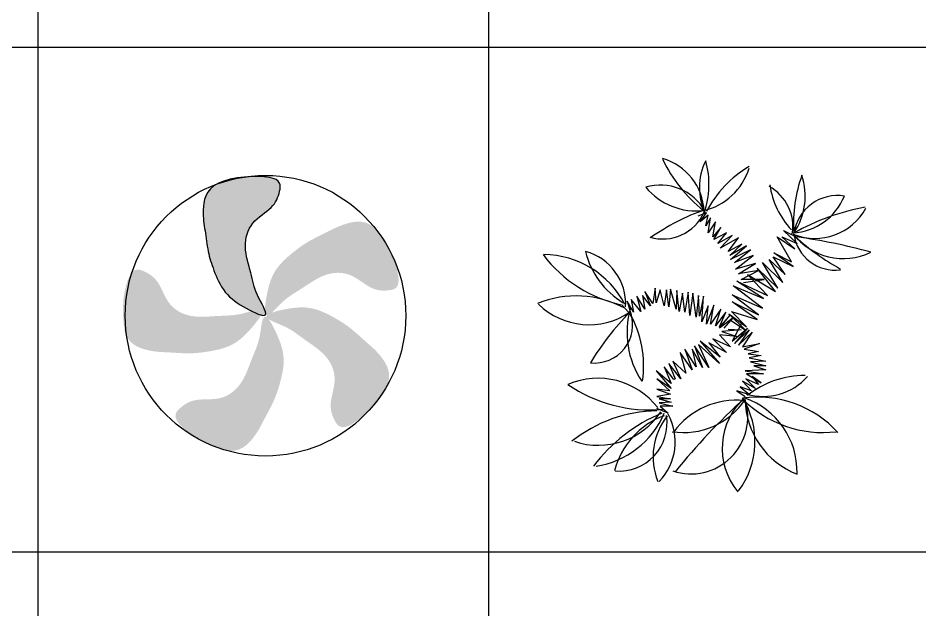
# Model space of a CAD drawing. Header units: millimetres. Extents: x -4017 to 59953, y -688 to 66564.
# Drawn here: x 20416 to 24638, y 13826 to 16596 of the extents above; entities that cross this region are included whole.
import ezdxf

# ---------------------------------------------------------------- set-up
doc = ezdxf.new("R2010")
doc.units = ezdxf.units.MM
doc.layers.add('www.cad-blocks.net', color=7, linetype='Continuous')

# ---------------------------------------------------------------- blocks, each defined once
blk = doc.blocks.new('A$C516926BB')
for p, q in [((22.968, 38.5194), (22.968, 0)), ((25.0771, 38.5194), (25.0771, 0)), ((0, 7.0831), (60.3118, 7.0831)), ((0, 4.7221), (62.4121, 4.7221))]:
    blk.add_line(p, q)
blk = doc.blocks.new('A$C57287C3E')
for points in [[(0.6074, 1.0897), (0.6171, 1.1004), (0.6276, 1.1105), (0.6388, 1.1199), (0.6502, 1.1289), (0.6616, 1.1376), (0.6727, 1.1461), (0.6831, 1.1546), (0.6925, 1.1632), (0.7008, 1.172), (0.7079, 1.181), (0.7139, 1.1903), (0.719, 1.1997), (0.7233, 1.2093), (0.7269, 1.219), (0.7299, 1.2289), (0.7324, 1.2389), (0.7344, 1.249), (0.7353, 1.259), (0.7346, 1.2686), (0.7316, 1.2777), (0.7255, 1.286), (0.7159, 1.2934), (0.7019, 1.2995), (0.6831, 1.3042), (0.6589, 1.3072), (0.6306, 1.3086), (0.5993, 1.3081), (0.5862, 1.3072, 0.0593), (0.4355, 1.2703), (0.4252, 1.2641), (0.4088, 1.2498), (0.3964, 1.2342), (0.3875, 1.2177), (0.3814, 1.2007), (0.3776, 1.1837), (0.3756, 1.1672), (0.3747, 1.1515), (0.3745, 1.137), (0.3748, 1.1236), (0.3756, 1.1111), (0.3767, 1.0993), (0.3782, 1.0879), (0.3798, 1.0767), (0.3815, 1.0656), (0.3833, 1.0542), (0.385, 1.0425), (0.3867, 1.0305), (0.3884, 1.0183), (0.3902, 1.006), (0.3921, 0.9937), (0.394, 0.9815), (0.3961, 0.9695), (0.3984, 0.9578), (0.4008, 0.9465), (0.4035, 0.9356), (0.4064, 0.9248), (0.4096, 0.914), (0.4131, 0.9032), (0.4168, 0.8922), (0.4209, 0.8808), (0.4253, 0.869), (0.4301, 0.8566), (0.4352, 0.8438), (0.4409, 0.8308), (0.4471, 0.8177), (0.4538, 0.8046), (0.4613, 0.7917), (0.4694, 0.7793), (0.4783, 0.7674), (0.4881, 0.7561), (0.4986, 0.7455), (0.5099, 0.7355), (0.5218, 0.726), (0.5345, 0.7169), (0.5477, 0.7082), (0.5615, 0.6998), (0.5758, 0.6916), (0.5905, 0.6836), (0.6052, 0.6761), (0.6194, 0.6695), (0.6327, 0.6641), (0.6444, 0.6602), (0.6543, 0.6583), (0.6617, 0.6586), (0.6662, 0.6615), (0.6673, 0.6659), (0.6675, 0.6678), (0.6661, 0.6755), (0.6623, 0.6859), (0.6569, 0.6978), (0.6503, 0.711), (0.643, 0.7249), (0.6358, 0.7391), (0.6291, 0.7532), (0.6233, 0.7668), (0.6184, 0.78), (0.6142, 0.7928), (0.6105, 0.8056), (0.6072, 0.8183), (0.604, 0.8312), (0.6008, 0.8444), (0.5973, 0.858), (0.5935, 0.8722), (0.5895, 0.8869), (0.5855, 0.902), (0.5816, 0.9173), (0.5782, 0.9329), (0.5754, 0.9485), (0.5734, 0.9641), (0.5724, 0.9797), (0.5725, 0.995), (0.5739, 1.0101), (0.5765, 1.0247), (0.5803, 1.0389), (0.5852, 1.0526), (0.5914, 1.0657), (0.5988, 1.0781)], [(1.0608, 0.8476), (1.074, 0.8418), (1.0869, 0.8348), (1.0993, 0.8271), (1.1114, 0.8191), (1.1232, 0.811), (1.1348, 0.8031), (1.1461, 0.7959), (1.1572, 0.7896), (1.1681, 0.7845), (1.1789, 0.7805), (1.1895, 0.7776), (1.2001, 0.7757), (1.2105, 0.7746), (1.2209, 0.7742), (1.2313, 0.7745), (1.2416, 0.7752), (1.2518, 0.7765), (1.2615, 0.7787), (1.2705, 0.7824), (1.2782, 0.7881), (1.2842, 0.7964), (1.2881, 0.8079), (1.2896, 0.823), (1.2882, 0.8424), (1.2836, 0.8663), (1.2761, 0.8937), (1.2659, 0.9233), (1.261, 0.9354, 0.0593), (1.179, 1.0672), (1.1699, 1.075), (1.1512, 1.0861), (1.1325, 1.093), (1.114, 1.0964), (1.096, 1.0969), (1.0787, 1.0952), (1.0623, 1.092), (1.0471, 1.088), (1.0333, 1.0837), (1.0207, 1.0792), (1.0091, 1.0745), (0.9982, 1.0698), (0.9878, 1.0649), (0.9777, 1.0599), (0.9676, 1.0548), (0.9574, 1.0496), (0.9468, 1.0443), (0.9359, 1.0389), (0.9249, 1.0335), (0.9137, 1.0279), (0.9026, 1.0224), (0.8916, 1.0167), (0.8808, 1.011), (0.8705, 1.0052), (0.8605, 0.9993), (0.8509, 0.9934), (0.8416, 0.9872), (0.8323, 0.9809), (0.8231, 0.9742), (0.8138, 0.9672), (0.8043, 0.9598), (0.7944, 0.952), (0.7841, 0.9436), (0.7736, 0.9347), (0.763, 0.9253), (0.7524, 0.9153), (0.7421, 0.9048), (0.7322, 0.8938), (0.7229, 0.8822), (0.7143, 0.87), (0.7067, 0.8572), (0.6999, 0.8439), (0.6939, 0.8301), (0.6886, 0.8157), (0.6839, 0.8009), (0.6797, 0.7856), (0.676, 0.7699), (0.6726, 0.7537), (0.6696, 0.7373), (0.6671, 0.721), (0.6652, 0.7054), (0.6642, 0.6912), (0.6642, 0.6788), (0.6654, 0.6688), (0.668, 0.6618), (0.6722, 0.6584), (0.6766, 0.6588), (0.6786, 0.6592), (0.6855, 0.6629), (0.6941, 0.6697), (0.7038, 0.6786), (0.7143, 0.689), (0.7252, 0.7002), (0.7365, 0.7115), (0.7478, 0.7223), (0.7589, 0.732), (0.7699, 0.7408), (0.7808, 0.7487), (0.7918, 0.7562), (0.8028, 0.7633), (0.8141, 0.7704), (0.8256, 0.7776), (0.8375, 0.7851), (0.8498, 0.7931), (0.8625, 0.8015), (0.8756, 0.81), (0.889, 0.8184), (0.9027, 0.8265), (0.9167, 0.8341), (0.9309, 0.8408), (0.9454, 0.8466), (0.96, 0.8513), (0.9747, 0.8546), (0.9895, 0.8567), (1.0042, 0.8576), (1.0187, 0.8571), (1.0331, 0.8553), (1.0471, 0.8522)], [(0.219, 0.7119), (0.2104, 0.7236), (0.2027, 0.736), (0.1957, 0.7488), (0.1892, 0.7618), (0.183, 0.7747), (0.1769, 0.7873), (0.1706, 0.7992), (0.1641, 0.8101), (0.1572, 0.82), (0.1498, 0.8288), (0.1419, 0.8365), (0.1337, 0.8434), (0.1252, 0.8496), (0.1164, 0.8551), (0.1073, 0.86), (0.098, 0.8644), (0.0885, 0.8684), (0.0789, 0.8714), (0.0693, 0.8726), (0.0598, 0.8714), (0.0504, 0.8672), (0.0413, 0.8592), (0.0325, 0.8468), (0.0241, 0.8292), (0.0163, 0.8062), (0.0093, 0.7787), (0.0034, 0.748), (0.0017, 0.735, 0.0593), (0.0075, 0.5799), (0.0115, 0.5686), (0.0222, 0.5497), (0.035, 0.5344), (0.0494, 0.5223), (0.0648, 0.5129), (0.0807, 0.5058), (0.0965, 0.5004), (0.1117, 0.4964), (0.1258, 0.4933), (0.139, 0.491), (0.1514, 0.4892), (0.1632, 0.488), (0.1747, 0.4871), (0.1859, 0.4864), (0.1972, 0.4858), (0.2087, 0.4853), (0.2205, 0.4846), (0.2326, 0.4839), (0.2449, 0.4831), (0.2573, 0.4824), (0.2698, 0.4817), (0.2821, 0.4812), (0.2943, 0.4808), (0.3062, 0.4807), (0.3177, 0.4808), (0.329, 0.4813), (0.3402, 0.482), (0.3513, 0.4829), (0.3626, 0.4841), (0.3742, 0.4856), (0.3861, 0.4873), (0.3986, 0.4892), (0.4117, 0.4914), (0.4252, 0.4939), (0.4391, 0.4968), (0.4532, 0.5002), (0.4674, 0.5042), (0.4815, 0.5089), (0.4953, 0.5144), (0.5088, 0.5207), (0.5218, 0.528), (0.5342, 0.5362), (0.5463, 0.5452), (0.5581, 0.555), (0.5695, 0.5656), (0.5807, 0.5768), (0.5917, 0.5886), (0.6026, 0.601), (0.6134, 0.6138), (0.6237, 0.6267), (0.633, 0.6392), (0.641, 0.6511), (0.6472, 0.6619), (0.651, 0.6711), (0.6522, 0.6785), (0.6503, 0.6835), (0.6462, 0.6854), (0.6444, 0.686), (0.6365, 0.6862), (0.6256, 0.6846), (0.6128, 0.6816), (0.5986, 0.6778), (0.5835, 0.6735), (0.5681, 0.6693), (0.553, 0.6655), (0.5385, 0.6626), (0.5246, 0.6605), (0.5112, 0.6589), (0.498, 0.6579), (0.4848, 0.6572), (0.4715, 0.6567), (0.458, 0.6561), (0.4439, 0.6555), (0.4293, 0.6546), (0.4141, 0.6536), (0.3985, 0.6527), (0.3827, 0.6521), (0.3668, 0.6519), (0.3509, 0.6522), (0.3352, 0.6534), (0.3197, 0.6555), (0.3048, 0.6588), (0.2903, 0.6632), (0.2764, 0.6686), (0.2633, 0.6752), (0.2509, 0.6828), (0.2393, 0.6915), (0.2287, 0.7012)], [(0.9902, 0.3615), (0.9897, 0.3471), (0.988, 0.3326), (0.9855, 0.3182), (0.9826, 0.3039), (0.9794, 0.2899), (0.9764, 0.2763), (0.9739, 0.2631), (0.9722, 0.2505), (0.9715, 0.2384), (0.9719, 0.227), (0.9732, 0.216), (0.9753, 0.2055), (0.9782, 0.1954), (0.9817, 0.1856), (0.9857, 0.1761), (0.9903, 0.1668), (0.9952, 0.1578), (1.0009, 0.1496), (1.0076, 0.1426), (1.0158, 0.1376), (1.0258, 0.1351), (1.0379, 0.1357), (1.0525, 0.14), (1.07, 0.1485), (1.0904, 0.1617), (1.113, 0.1789), (1.1367, 0.1993), (1.1461, 0.2084, 0.0593), (1.238, 0.3335), (1.2419, 0.3448), (1.2452, 0.3663), (1.2447, 0.3863), (1.2409, 0.4047), (1.2347, 0.4216), (1.2267, 0.4371), (1.2176, 0.4511), (1.2082, 0.4636), (1.1991, 0.4749), (1.1902, 0.4849), (1.1816, 0.494), (1.1731, 0.5023), (1.1647, 0.5101), (1.1563, 0.5177), (1.1478, 0.5251), (1.1392, 0.5326), (1.1303, 0.5405), (1.1213, 0.5486), (1.1121, 0.5569), (1.1029, 0.5652), (1.0935, 0.5734), (1.0842, 0.5815), (1.0749, 0.5894), (1.0657, 0.5968), (1.0565, 0.6039), (1.0474, 0.6106), (1.0383, 0.617), (1.0289, 0.6232), (1.0193, 0.6293), (1.0093, 0.6353), (0.9989, 0.6414), (0.988, 0.6476), (0.9764, 0.6541), (0.9642, 0.6605), (0.9515, 0.6669), (0.9383, 0.673), (0.9247, 0.6787), (0.9108, 0.6837), (0.8966, 0.688), (0.8821, 0.6914), (0.8674, 0.6938), (0.8525, 0.6952), (0.8374, 0.6956), (0.8221, 0.6952), (0.8066, 0.694), (0.7909, 0.6922), (0.7749, 0.6898), (0.7587, 0.6869), (0.7423, 0.6836), (0.7262, 0.6799), (0.7111, 0.6758), (0.6974, 0.6715), (0.6859, 0.6668), (0.6771, 0.662), (0.6716, 0.657), (0.67, 0.6519), (0.6721, 0.6479), (0.6731, 0.6462), (0.6792, 0.6412), (0.6887, 0.6357), (0.7006, 0.63), (0.7141, 0.6242), (0.7285, 0.6182), (0.7432, 0.6119), (0.7574, 0.6055), (0.7706, 0.5988), (0.7828, 0.5918), (0.7943, 0.5846), (0.8053, 0.5772), (0.816, 0.5696), (0.8267, 0.5618), (0.8377, 0.5538), (0.8491, 0.5455), (0.8611, 0.5371), (0.8736, 0.5284), (0.8864, 0.5195), (0.8992, 0.5102), (0.9118, 0.5004), (0.924, 0.4903), (0.9356, 0.4796), (0.9464, 0.4683), (0.9561, 0.4565), (0.9647, 0.4441), (0.9721, 0.4311), (0.9784, 0.4178), (0.9834, 0.4041), (0.987, 0.3901), (0.9893, 0.3759)], [(0.9902, 0.3615), (0.9897, 0.3471), (0.988, 0.3326), (0.9855, 0.3182), (0.9826, 0.3039), (0.9794, 0.2899), (0.9764, 0.2763), (0.9739, 0.2631), (0.9722, 0.2505), (0.9715, 0.2384), (0.9719, 0.227), (0.9732, 0.216), (0.9753, 0.2055), (0.9782, 0.1954), (0.9817, 0.1856), (0.9857, 0.1761), (0.9903, 0.1668), (0.9952, 0.1578), (1.0009, 0.1496), (1.0076, 0.1426), (1.0158, 0.1376), (1.0258, 0.1351), (1.0379, 0.1357), (1.0525, 0.14), (1.07, 0.1485), (1.0904, 0.1617), (1.113, 0.1789), (1.1367, 0.1993), (1.1461, 0.2084, 0.0593), (1.238, 0.3335), (1.2419, 0.3448), (1.2452, 0.3663), (1.2447, 0.3863), (1.2409, 0.4047), (1.2347, 0.4216), (1.2267, 0.4371), (1.2176, 0.4511), (1.2082, 0.4636), (1.1991, 0.4749), (1.1902, 0.4849), (1.1816, 0.494), (1.1731, 0.5023), (1.1647, 0.5101), (1.1563, 0.5177), (1.1478, 0.5251), (1.1392, 0.5326), (1.1303, 0.5405), (1.1213, 0.5486), (1.1121, 0.5569), (1.1029, 0.5652), (1.0935, 0.5734), (1.0842, 0.5815), (1.0749, 0.5894), (1.0657, 0.5968), (1.0565, 0.6039), (1.0474, 0.6106), (1.0383, 0.617), (1.0289, 0.6232), (1.0193, 0.6293), (1.0093, 0.6353), (0.9989, 0.6414), (0.988, 0.6476), (0.9764, 0.6541), (0.9642, 0.6605), (0.9515, 0.6669), (0.9383, 0.673), (0.9247, 0.6787), (0.9108, 0.6837), (0.8966, 0.688), (0.8821, 0.6914), (0.8674, 0.6938), (0.8525, 0.6952), (0.8374, 0.6956), (0.8221, 0.6952), (0.8066, 0.694), (0.7909, 0.6922), (0.7749, 0.6898), (0.7587, 0.6869), (0.7423, 0.6836), (0.7262, 0.6799), (0.7111, 0.6758), (0.6974, 0.6715), (0.6859, 0.6668), (0.6771, 0.662), (0.6716, 0.657), (0.67, 0.6519), (0.6721, 0.6479), (0.6731, 0.6462), (0.6792, 0.6412), (0.6887, 0.6357), (0.7006, 0.63), (0.7141, 0.6242), (0.7285, 0.6182), (0.7432, 0.6119), (0.7574, 0.6055), (0.7706, 0.5988), (0.7828, 0.5918), (0.7943, 0.5846), (0.8053, 0.5772), (0.816, 0.5696), (0.8267, 0.5618), (0.8377, 0.5538), (0.8491, 0.5455), (0.8611, 0.5371), (0.8736, 0.5284), (0.8864, 0.5195), (0.8992, 0.5102), (0.9118, 0.5004), (0.924, 0.4903), (0.9356, 0.4796), (0.9464, 0.4683), (0.9561, 0.4565), (0.9647, 0.4441), (0.9721, 0.4311), (0.9784, 0.4178), (0.9834, 0.4041), (0.987, 0.3901), (0.9893, 0.3759)], [(0.4568, 0.2718), (0.4426, 0.2688), (0.4281, 0.267), (0.4136, 0.266), (0.399, 0.2655), (0.3847, 0.2652), (0.3707, 0.2648), (0.3573, 0.2642), (0.3446, 0.2628), (0.3328, 0.2606), (0.3217, 0.2575), (0.3114, 0.2536), (0.3017, 0.2491), (0.2926, 0.2439), (0.2839, 0.2381), (0.2756, 0.2319), (0.2677, 0.2253), (0.2601, 0.2183), (0.2535, 0.2109), (0.2484, 0.2027), (0.2454, 0.1935), (0.2454, 0.1833), (0.2489, 0.1716), (0.2565, 0.1585), (0.2689, 0.1435), (0.2866, 0.1268), (0.3087, 0.1089), (0.3342, 0.0908), (0.3452, 0.0838, 0.0593), (0.4887, 0.0245), (0.5006, 0.0234), (0.5223, 0.0252), (0.5415, 0.0305), (0.5585, 0.0386), (0.5734, 0.0486), (0.5865, 0.0601), (0.598, 0.0722), (0.6079, 0.0844), (0.6166, 0.0959), (0.6243, 0.1069), (0.631, 0.1175), (0.6371, 0.1277), (0.6427, 0.1377), (0.648, 0.1477), (0.6532, 0.1577), (0.6585, 0.1679), (0.664, 0.1783), (0.6697, 0.189), (0.6756, 0.1999), (0.6814, 0.2109), (0.6872, 0.2219), (0.6928, 0.2329), (0.6982, 0.2438), (0.7033, 0.2546), (0.708, 0.2651), (0.7123, 0.2756), (0.7163, 0.286), (0.7201, 0.2966), (0.7237, 0.3073), (0.7272, 0.3185), (0.7307, 0.33), (0.7341, 0.3422), (0.7376, 0.3549), (0.741, 0.3683), (0.7441, 0.3822), (0.7469, 0.3964), (0.7492, 0.4109), (0.7508, 0.4257), (0.7516, 0.4406), (0.7514, 0.4554), (0.7502, 0.4703), (0.748, 0.485), (0.7448, 0.4998), (0.7408, 0.5145), (0.7359, 0.5293), (0.7304, 0.5442), (0.7243, 0.5591), (0.7176, 0.5742), (0.7104, 0.5893), (0.703, 0.6041), (0.6955, 0.6178), (0.688, 0.63), (0.6808, 0.6401), (0.674, 0.6474), (0.6678, 0.6516), (0.6624, 0.6519), (0.659, 0.649), (0.6577, 0.6476), (0.6543, 0.6405), (0.6512, 0.63), (0.6485, 0.6171), (0.6461, 0.6026), (0.6436, 0.5871), (0.6411, 0.5713), (0.6382, 0.556), (0.6348, 0.5416), (0.631, 0.5281), (0.6268, 0.5152), (0.6222, 0.5028), (0.6173, 0.4905), (0.6123, 0.4783), (0.6071, 0.4657), (0.6018, 0.4527), (0.5965, 0.439), (0.5911, 0.4248), (0.5854, 0.4102), (0.5794, 0.3956), (0.573, 0.381), (0.566, 0.3667), (0.5584, 0.3529), (0.55, 0.3398), (0.5408, 0.3275), (0.5308, 0.3162), (0.5201, 0.3059), (0.5086, 0.2967), (0.4965, 0.2886), (0.4838, 0.2817), (0.4706, 0.2761)]]:
    blk.add_hatch(color=256).paths.add_polyline_path(points)
for p, q in [((0.4461, 1.2767), (0.4252, 1.2641)), ((0.4719, 1.2871), (0.4461, 1.2767)), ((0.5014, 1.2954), (0.4719, 1.2871)), ((0.5334, 1.3016), (0.5014, 1.2954)), ((0.5664, 1.3058), (0.5334, 1.3016)), ((0.5993, 1.3081), (0.5664, 1.3058)), ((0.6306, 1.3086), (0.5993, 1.3081)), ((0.6589, 1.3072), (0.6306, 1.3086)), ((0.6831, 1.3042), (0.6589, 1.3072)), ((0.7019, 1.2995), (0.6831, 1.3042)), ((0.7159, 1.2934), (0.7019, 1.2995)), ((0.7255, 1.286), (0.7159, 1.2934)), ((0.7316, 1.2777), (0.7255, 1.286)), ((0.7346, 1.2686), (0.7316, 1.2777)), ((0.7353, 1.259), (0.7346, 1.2686)), ((0.3964, 1.2342), (0.3875, 1.2177)), ((0.4088, 1.2498), (0.3964, 1.2342)), ((0.4252, 1.2641), (0.4088, 1.2498)), ((0.7269, 1.219), (0.7299, 1.2289)), ((0.7299, 1.2289), (0.7324, 1.2389)), ((0.7324, 1.2389), (0.7344, 1.249)), ((0.7344, 1.249), (0.7353, 1.259)), ((0.3776, 1.1837), (0.3756, 1.1672)), ((0.3814, 1.2007), (0.3776, 1.1837)), ((0.3875, 1.2177), (0.3814, 1.2007)), ((0.7079, 1.181), (0.7139, 1.1903)), ((0.7139, 1.1903), (0.719, 1.1997)), ((0.719, 1.1997), (0.7233, 1.2093)), ((0.7233, 1.2093), (0.7269, 1.219)), ((0.3747, 1.1515), (0.3745, 1.137)), ((0.3756, 1.1672), (0.3747, 1.1515)), ((0.6616, 1.1376), (0.6727, 1.1461)), ((0.6727, 1.1461), (0.6831, 1.1546)), ((0.6831, 1.1546), (0.6925, 1.1632)), ((0.6925, 1.1632), (0.7008, 1.172)), ((0.7008, 1.172), (0.7079, 1.181)), ((0.3745, 1.137), (0.3748, 1.1236)), ((0.3748, 1.1236), (0.3756, 1.1111)), ((0.3756, 1.1111), (0.3767, 1.0993)), ((0.3767, 1.0993), (0.3782, 1.0879)), ((0.6074, 1.0897), (0.6171, 1.1004)), ((0.6171, 1.1004), (0.6276, 1.1105)), ((0.6276, 1.1105), (0.6388, 1.1199)), ((0.6388, 1.1199), (0.6502, 1.1289)), ((0.6502, 1.1289), (0.6616, 1.1376)), ((0.3782, 1.0879), (0.3798, 1.0767)), ((0.3798, 1.0767), (0.3815, 1.0656)), ((0.3815, 1.0656), (0.3833, 1.0542)), ((0.5852, 1.0526), (0.5914, 1.0657)), ((0.5914, 1.0657), (0.5988, 1.0781)), ((0.5988, 1.0781), (0.6074, 1.0897)), ((0.3833, 1.0542), (0.385, 1.0425)), ((0.385, 1.0425), (0.3867, 1.0305)), ((0.3867, 1.0305), (0.3884, 1.0183)), ((0.3884, 1.0183), (0.3902, 1.006)), ((0.5739, 1.0101), (0.5765, 1.0247)), ((0.5765, 1.0247), (0.5803, 1.0389)), ((0.5803, 1.0389), (0.5852, 1.0526)), ((0.3902, 1.006), (0.3921, 0.9937)), ((0.3921, 0.9937), (0.394, 0.9815)), ((0.394, 0.9815), (0.3961, 0.9695)), ((0.5724, 0.9797), (0.5725, 0.995)), ((0.5734, 0.9641), (0.5724, 0.9797)), ((0.5725, 0.995), (0.5739, 1.0101)), ((0.3961, 0.9695), (0.3984, 0.9578)), ((0.3984, 0.9578), (0.4008, 0.9465)), ((0.4008, 0.9465), (0.4035, 0.9356)), ((0.4035, 0.9356), (0.4064, 0.9248)), ((0.5754, 0.9485), (0.5734, 0.9641)), ((0.5782, 0.9329), (0.5754, 0.9485)), ((0.5816, 0.9173), (0.5782, 0.9329)), ((0.4064, 0.9248), (0.4096, 0.914)), ((0.4096, 0.914), (0.4131, 0.9032)), ((0.4131, 0.9032), (0.4168, 0.8922)), ((0.4168, 0.8922), (0.4209, 0.8808)), ((0.5855, 0.902), (0.5816, 0.9173)), ((0.5895, 0.8869), (0.5855, 0.902)), ((0.5935, 0.8722), (0.5895, 0.8869)), ((0.4209, 0.8808), (0.4253, 0.869)), ((0.4253, 0.869), (0.4301, 0.8566)), ((0.4301, 0.8566), (0.4352, 0.8438)), ((0.5973, 0.858), (0.5935, 0.8722)), ((0.6008, 0.8444), (0.5973, 0.858)), ((0.604, 0.8312), (0.6008, 0.8444)), ((0.4352, 0.8438), (0.4409, 0.8308)), ((0.4409, 0.8308), (0.4471, 0.8177)), ((0.4471, 0.8177), (0.4538, 0.8046)), ((0.4538, 0.8046), (0.4613, 0.7917)), ((0.6072, 0.8183), (0.604, 0.8312)), ((0.6105, 0.8056), (0.6072, 0.8183)), ((0.6142, 0.7928), (0.6105, 0.8056)), ((0.4613, 0.7917), (0.4694, 0.7793)), ((0.4694, 0.7793), (0.4783, 0.7674)), ((0.4783, 0.7674), (0.4881, 0.7561)), ((0.6184, 0.78), (0.6142, 0.7928)), ((0.6233, 0.7668), (0.6184, 0.78)), ((0.6291, 0.7532), (0.6233, 0.7668)), ((0.4881, 0.7561), (0.4986, 0.7455)), ((0.4986, 0.7455), (0.5099, 0.7355)), ((0.5099, 0.7355), (0.5218, 0.726)), ((0.5218, 0.726), (0.5345, 0.7169)), ((0.6358, 0.7391), (0.6291, 0.7532)), ((0.643, 0.7249), (0.6358, 0.7391)), ((0.6503, 0.711), (0.643, 0.7249)), ((0.5345, 0.7169), (0.5477, 0.7082)), ((0.5477, 0.7082), (0.5615, 0.6998)), ((0.5615, 0.6998), (0.5758, 0.6916)), ((0.5758, 0.6916), (0.5905, 0.6836)), ((0.5905, 0.6836), (0.6052, 0.6761)), ((0.6052, 0.6761), (0.6194, 0.6695)), ((0.6569, 0.6978), (0.6503, 0.711)), ((0.6623, 0.6859), (0.6569, 0.6978)), ((0.6661, 0.6755), (0.6623, 0.6859)), ((0.6676, 0.6673), (0.6661, 0.6755)), ((0.6194, 0.6695), (0.6327, 0.6641)), ((0.6327, 0.6641), (0.6444, 0.6602)), ((0.6444, 0.6602), (0.6543, 0.6583)), ((0.6543, 0.6583), (0.6617, 0.6586)), ((0.6617, 0.6586), (0.6662, 0.6615)), ((0.6662, 0.6615), (0.6676, 0.6673))]:
    blk.add_line(p, q)
blk.add_circle((0.6663, 0.6567), 0.6567)
blk = doc.blocks.new('A$C386511A1')
for p, q in [((0.7912, 1.305), (0.75, 1.29)), ((0.7612, 1.2638), (0.7912, 1.305)), ((0.7987, 1.2938), (0.7612, 1.2638)), ((0.7875, 1.245), (0.7987, 1.2938)), ((0.81, 1.2825), (0.7875, 1.245)), ((0.7987, 1.2113), (0.81, 1.2825)), ((0.8325, 1.2638), (0.7987, 1.2113)), ((0.8212, 1.1925), (0.8325, 1.2638)), ((0.8587, 1.2375), (0.8212, 1.1925)), ((0.825, 1.1813), (0.8587, 1.2375)), ((0.885, 1.2113), (0.825, 1.1813)), ((0.8437, 1.1625), (0.885, 1.2113)), ((0.9112, 1.2), (0.8437, 1.1625)), ((0.855, 1.14), (0.9112, 1.2)), ((0.9412, 1.1888), (0.855, 1.14)), ((0.8925, 1.125), (0.9412, 1.1888)), ((1.1887, 1.0763), (1.1212, 1.1925)), ((1.1212, 1.1925), (1.2037, 1.1363)), ((1.2037, 1.1363), (1.1437, 1.1925)), ((1.1437, 1.1925), (1.215, 1.1625)), ((1.215, 1.1625), (1.1512, 1.2225)), ((1.1512, 1.2225), (1.2037, 1.1963)), ((0.9562, 1.1588), (0.8925, 1.125)), ((0.9, 1.1063), (0.9562, 1.1588)), ((0.9787, 1.1513), (0.9, 1.1063)), ((0.9037, 1.0875), (0.9787, 1.1513)), ((0.9975, 1.1325), (0.9037, 1.0875)), ((0.9225, 1.0725), (0.9975, 1.1325)), ((1.0087, 1.1063), (0.9225, 1.0725)), ((0.9262, 1.0425), (1.0087, 1.1063)), ((1.1587, 1.0163), (1.1025, 1.0988)), ((1.1025, 1.0988), (1.1962, 1.0538)), ((1.1962, 1.0538), (1.1062, 1.1175)), ((1.1062, 1.1175), (1.1887, 1.0763)), ((1.02, 1.0688), (0.9262, 1.0425)), ((0.9412, 1.02), (1.02, 1.0688)), ((1.125, 0.9525), (1.0537, 1.0725)), ((1.0537, 1.0725), (1.1475, 0.9788)), ((1.1475, 0.9788), (1.0837, 1.0875)), ((1.0837, 1.0875), (1.1587, 1.0163)), ((1.035, 1.035), (0.9412, 1.02)), ((0.9525, 0.9938), (1.035, 1.035)), ((1.0762, 0.9188), (0.9825, 1.0163)), ((0.9825, 1.0163), (1.1137, 0.9375)), ((1.1137, 0.9375), (1.0275, 1.0463)), ((1.0275, 1.0463), (1.125, 0.9525)), ((1.0575, 0.9038), (0.9337, 0.9863)), ((0.9337, 0.9863), (1.0762, 0.9188)), ((1.0612, 0.9938), (0.9525, 0.9938)), ((0.9637, 0.9788), (1.0612, 0.9938)), ((0.54, 0.8813), (0.5025, 0.9375)), ((0.5025, 0.9375), (0.5287, 0.87)), ((0.5512, 0.9525), (0.54, 0.8813)), ((0.555, 0.885), (0.5512, 0.9525)), ((0.5737, 0.945), (0.555, 0.885)), ((0.5925, 0.87), (0.5737, 0.945)), ((0.6037, 0.945), (0.5925, 0.87)), ((0.615, 0.8663), (0.6037, 0.945)), ((0.6225, 0.9488), (0.615, 0.8663)), ((0.6487, 0.855), (0.6225, 0.9488)), ((0.6525, 0.9413), (0.6487, 0.855)), ((0.6637, 0.8438), (0.6525, 0.9413)), ((0.6787, 0.93), (0.6637, 0.8438)), ((0.69, 0.84), (0.6787, 0.93)), ((0.705, 0.9338), (0.69, 0.84)), ((0.7125, 0.825), (0.705, 0.9338)), ((0.7275, 0.93), (0.7125, 0.825)), ((0.7425, 0.8175), (0.7275, 0.93)), ((1.0537, 0.8588), (0.915, 0.9638)), ((0.915, 0.9638), (1.0575, 0.9038)), ((0.45, 0.84), (0.42, 0.8925)), ((0.42, 0.8925), (0.4387, 0.8288)), ((0.4837, 0.8438), (0.4387, 0.9)), ((0.4387, 0.9), (0.45, 0.84)), ((0.5025, 0.855), (0.465, 0.915)), ((0.465, 0.915), (0.4837, 0.8438)), ((0.5287, 0.87), (0.4912, 0.9188)), ((0.4912, 0.9188), (0.5025, 0.855)), ((0.7537, 0.9188), (0.7425, 0.8175)), ((0.7575, 0.8213), (0.7537, 0.9188)), ((0.7762, 0.915), (0.7575, 0.8213)), ((0.7687, 0.795), (0.7762, 0.915)), ((1.035, 0.8288), (0.9112, 0.9225)), ((0.9112, 0.9225), (1.0537, 0.8588)), ((1.0275, 0.8063), (0.9112, 0.8888)), ((0.9112, 0.8888), (1.035, 0.8288)), ((0.4387, 0.8288), (0.3975, 0.87)), ((0.7987, 0.87), (0.7687, 0.795)), ((0.825, 0.8738), (0.7912, 0.7838)), ((0.7912, 0.7838), (0.7987, 0.87)), ((0.81, 0.7838), (0.825, 0.8738)), ((0.8587, 0.855), (0.81, 0.7838)), ((0.8325, 0.7763), (0.8587, 0.855)), ((0.8812, 0.84), (0.8325, 0.7763)), ((0.8512, 0.7725), (0.8812, 0.84)), ((0.8512, 0.765), (0.9, 0.825)), ((0.9, 0.825), (0.8512, 0.7725)), ((0.915, 0.8138), (0.8512, 0.765)), ((0.8737, 0.765), (0.915, 0.8138)), ((0.9712, 0.7575), (0.8962, 0.8325)), ((0.8962, 0.8325), (0.9787, 0.7725)), ((0.9037, 0.8025), (0.9712, 0.7575)), ((0.9787, 0.7725), (0.9075, 0.8438)), ((0.9075, 0.8438), (1.0275, 0.8063)), ((0.8925, 0.7613), (0.9525, 0.7575)), ((0.9562, 0.7913), (0.9112, 0.705)), ((0.9112, 0.705), (0.9825, 0.765)), ((0.9825, 0.765), (0.9225, 0.6938)), ((0.9337, 0.7275), (0.8512, 0.735)), ((0.8512, 0.735), (0.9037, 0.6788)), ((0.9525, 0.7575), (0.8625, 0.75)), ((0.8625, 0.75), (0.9337, 0.7275)), ((0.9225, 0.6938), (0.99, 0.7575)), ((0.99, 0.7575), (0.9412, 0.6863)), ((0.9412, 0.6863), (1.005, 0.7463)), ((1.005, 0.7463), (0.96, 0.6788)), ((0.8025, 0.5813), (0.735, 0.6825)), ((0.735, 0.6825), (0.7725, 0.5813)), ((0.8512, 0.6), (0.7537, 0.69)), ((0.7537, 0.69), (0.8025, 0.5813)), ((0.855, 0.63), (0.7612, 0.705)), ((0.7612, 0.705), (0.8512, 0.6)), ((0.885, 0.6525), (0.8025, 0.6975)), ((0.8025, 0.6975), (0.855, 0.63)), ((0.9037, 0.6788), (0.8212, 0.7163)), ((0.8212, 0.7163), (0.885, 0.6525)), ((0.96, 0.6788), (1.0387, 0.6938)), ((1.0387, 0.6938), (0.9675, 0.6675)), ((0.7237, 0.57), (0.6675, 0.6525)), ((0.6675, 0.6525), (0.6937, 0.555)), ((0.7425, 0.585), (0.69, 0.6675)), ((0.69, 0.6675), (0.7237, 0.57)), ((0.7725, 0.5813), (0.7237, 0.6675)), ((0.7237, 0.6675), (0.7425, 0.585)), ((0.9675, 0.6675), (1.035, 0.6563)), ((1.035, 0.6563), (0.9862, 0.645)), ((0.9862, 0.645), (1.0462, 0.6375)), ((1.0462, 0.6375), (0.99, 0.6263)), ((0.6712, 0.5288), (0.615, 0.6)), ((0.615, 0.6), (0.645, 0.5288)), ((0.6937, 0.555), (0.6337, 0.6113)), ((0.6337, 0.6113), (0.6712, 0.5288)), ((0.99, 0.6263), (1.0687, 0.6113)), ((1.0687, 0.6113), (0.9975, 0.6075)), ((0.9975, 0.6075), (1.0687, 0.5888)), ((0.6262, 0.5063), (0.555, 0.5663)), ((0.555, 0.5663), (0.6262, 0.4838)), ((0.6375, 0.525), (0.5925, 0.585)), ((0.5925, 0.585), (0.6262, 0.5063)), ((1.0687, 0.57), (0.9712, 0.5663)), ((0.9712, 0.5663), (1.0575, 0.5513)), ((1.0575, 0.5513), (0.9787, 0.5513)), ((0.9787, 0.5513), (1.0462, 0.51)), ((1.0687, 0.5888), (1.0125, 0.5888)), ((1.0125, 0.5888), (1.0687, 0.57)), ((0.6262, 0.4838), (0.5587, 0.5288)), ((0.5587, 0.5288), (0.6187, 0.4725)), ((0.645, 0.5288), (0.6375, 0.525)), ((1.02, 0.4838), (0.96, 0.5175)), ((0.96, 0.5175), (1.0012, 0.4725)), ((1.035, 0.5025), (0.975, 0.5288)), ((0.975, 0.5288), (1.02, 0.4838)), ((1.0462, 0.51), (1.005, 0.54)), ((1.005, 0.54), (1.035, 0.5025)), ((0.6187, 0.4725), (0.5587, 0.48)), ((0.5587, 0.48), (0.6225, 0.4575)), ((0.9937, 0.4538), (0.9337, 0.4725)), ((0.9337, 0.4725), (0.9712, 0.4463)), ((1.0012, 0.4725), (0.9487, 0.4913)), ((0.9487, 0.4913), (0.9937, 0.4538)), ((0.6225, 0.4575), (0.5587, 0.4463)), ((0.5587, 0.4463), (0.6225, 0.435)), ((0.6225, 0.435), (0.57, 0.435)), ((0.57, 0.435), (0.6262, 0.42)), ((0.6112, 0.3675), (0.5587, 0.39)), ((0.6262, 0.42), (0.57, 0.4163)), ((0.57, 0.4163), (0.6337, 0.4013)), ((0.6337, 0.4013), (0.5737, 0.4013)), ((0.5737, 0.4013), (0.6112, 0.3675))]:
    blk.add_line(p, q)
at = {"linetype": 'Continuous'}
for centre, radius, start, end in [((0.5086, 1.2992), 0.2717, 2.7963, 73.6713), ((1.2106, 1.8586), 0.6948, 205.7922, 231.3087), ((1.0275, 1.425), 0.27, 152.7232, 207.2768), ((0.3928, 1.4389), 0.4097, 340.922, 15.5533), ((1.2688, 1.0596), 0.5404, 121.0606, 152.0925), ((0.7143, 1.5972), 0.2878, 282.443, 343.3919), ((1.8499, 1.2592), 0.6514, 160.0721, 183.8938), ((0.9445, 1.3843), 0.3086, 325.8873, 18.2984), ((1.4572, 1.4851), 0.3729, 187.5264, 223.955), ((0.5756, 1.1976), 0.2377, 28.8966, 106.9676), ((0.7443, 1.6254), 0.3112, 220.0843, 276.5838), ((0.9828, 1.2418), 0.2125, 350.7103, 61.6403), ((1.1793, 1.488), 0.2772, 273.4935, 337.92), ((1.4041, 1.1798), 0.2065, 81.0424, 171.2284), ((1.1163, 0.3606), 1.0153, 109.1161, 125.3542), ((1.7249, 0.2754), 1.073, 100.2636, 119.2886), ((1.2975, 1.4599), 0.2741, 249.1646, 331.1081), ((0.5871, 1.3941), 0.2109, 252.8738, 336.141), ((1.4307, 1.3861), 0.2947, 217.2951, 296.0264), ((1.3932, 1.2326), 0.1953, 188.4879, 277.1427), ((1.9627, 2.0278), 1.126, 227.8822, 241.0424), ((0.8614, -1.4091), 2.625, 74.5656, 82.341), ((0.5212, 1.4799), 0.6179, 216.7725, 258.8056), ((0.0256, 0.6781), 0.4319, 27.4921, 89.4196), ((0.157, 0.8784), 0.2558, 357.2687, 74.5883), ((0.596, 1.2128), 0.3813, 193.309, 239.2763), ((0.1805, 0.4367), 0.4798, 61.5954, 112.1031), ((0.2408, 1.1241), 0.342, 226.1339, 303.8399), ((0.8303, 0.7449), 0.4113, 163.9314, 213.5609), ((0.267, 0.7808), 0.1781, 263.7209, 19.4045), ((1.3856, -0.0919), 1.3339, 135.6834, 148.5666), ((-0.003, 0.5895), 0.4994, 351.7115, 29.6092), ((0.2826, 0.178), 0.3534, 37.6175, 113.3491), ((1.0566, 0.7222), 0.2759, 253.6229, 318.6658), ((1.2479, 0.1213), 0.4225, 89.3792, 128.9171), ((0.5224, 1.0485), 0.6651, 235.1645, 275.3962), ((0.6838, 0.6221), 0.345, 261.0327, 326.4241), ((0.7185, 0.3493), 0.2657, 251.3873, 17.9726), ((0.9318, 0.0627), 0.3665, 84.4016, 143.4025), ((2.8433, -1.6607), 2.8126, 131.8301, 141.4061), ((1.1854, 0.2036), 0.3208, 131.8755, 219.4014), ((0.6309, 0.235), 0.387, 323.3038, 31.76), ((1.0284, -0.07), 0.5134, 42.6077, 97.6582), ((1.3352, 0.8028), 0.5254, 224.4295, 276.9468), ((0.8484, 0.0933), 0.3666, 358.8967, 70.4302), ((1.3547, 0.4397), 0.3835, 181.2606, 248.6407), ((0.5672, -0.2706), 0.6494, 90.7482, 128.6964), ((0.285, 0.5683), 0.3506, 251.2848, 326.5373), ((0.8798, -0.3459), 0.7734, 112.7043, 142.9523), ((0.213, 0.5273), 0.4118, 278.4857, 337.1709), ((0.7253, 0.0031), 0.3773, 110.609, 165.5084), ((0.3816, 0.3217), 0.2249, 265.4561, 8.8498), ((0.853, 0.1633), 0.3122, 141.8297, 201.519), ((0.3772, 0.2342), 0.2675, 316.1086, 28.9703)]:
    blk.add_arc(centre, radius, start, end, dxfattribs=at)

msp = doc.modelspace()

# ---------------------------------------------------------------- block references
at = {"xscale": 1000, "yscale": 1000, "zscale": 1000}
for name, p in [('A$C386511A1', (22847.6, 14378.5)), ('A$C57287C3E', (20907.8, 14545.8))]:
    msp.add_blockref(name, p, dxfattribs=at)
at = {"layer": 'www.cad-blocks.net', "color": 155, "true_color": 0x546d8e, "xscale": 1000, "yscale": 1000, "zscale": 1000}
msp.add_blockref('A$C516926BB', (-2458.7, 9375.6), dxfattribs=at)

doc.saveas('drawing.dxf')
